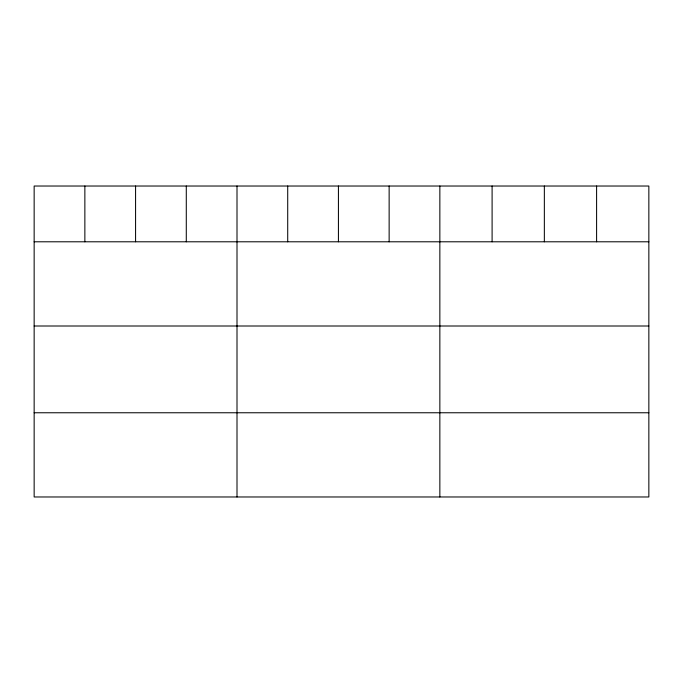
<?xml version="1.0" encoding="UTF-8"?>
<svg xmlns="http://www.w3.org/2000/svg" width="683" height="683" viewBox="0 0 683 683"><rect width="100%" height="100%" fill="white"/><g stroke="black" fill="none" stroke-linecap="round" stroke-linejoin="round"><path stroke-width="1.02" d="M648.85 241.791L648.85 496.976L34.15 496.976L34.15 186.024L648.85 186.024L648.85 241.791L34.15 241.791M34.15 326.004L648.85 326.004M34.15 412.763L648.85 412.763M596.601 186.024L596.601 241.791M544.351 186.024L544.351 241.791M492.101 186.024L492.101 241.791M439.852 186.024L439.852 496.976M389.139 186.024L389.139 241.791M338.426 186.024L338.426 241.791M287.714 186.024L287.714 241.791M237.001 186.024L237.001 496.976M186.288 186.024L186.288 241.791M135.576 186.024L135.576 241.791M84.863 186.024L84.863 241.791"/></g></svg>
